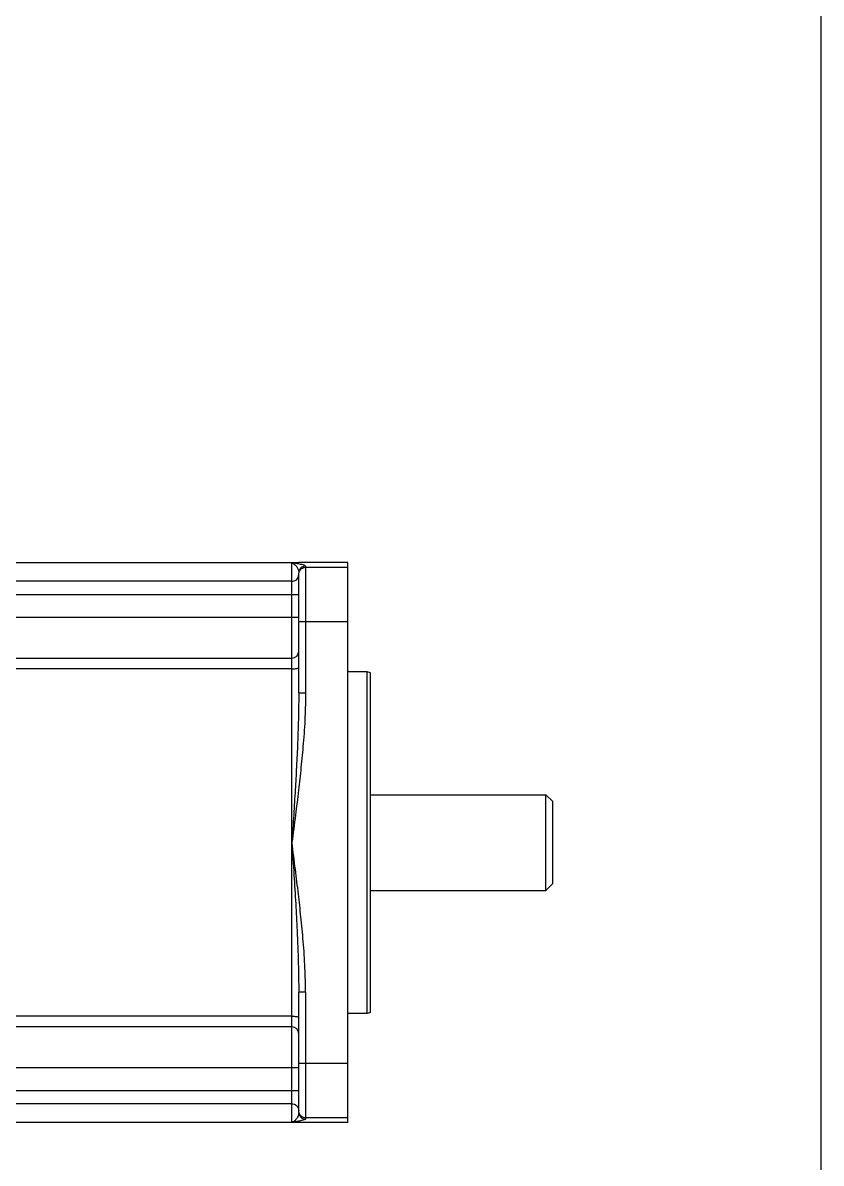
# Model space of a CAD drawing. Header units: millimetres. Extents: x 825 to 4294, y 1031 to 3282.
# Drawn here: x 2304.5 to 2421.4, y 2948.4 to 3115.4 of the extents above; entities that cross this region are included whole.
import ezdxf

# ---------------------------------------------------------------- set-up
doc = ezdxf.new("R2010")
doc.units = ezdxf.units.MM

msp = doc.modelspace()

# ---------------------------------------------------------------- linework, layer by layer
at = {"color": 7, "linetype": 'Continuous'}
for p, q in [((2421.41232, 2688.31632), (2421.41232, 3282.31632)), ((2344.91819, 3036.31193), (2244.11819, 3036.31193)), ((2352.11819, 3036.33825), (2344.91819, 3036.33825)), ((2344.91819, 3036.33825), (2344.91819, 3036.28561)), ((2352.11819, 2954.33825), (2352.11819, 3036.33825)), ((2344.91819, 3017.24716), (2344.91819, 3034.82701)), ((2244.11819, 3022.33825), (2343.91819, 3022.33825)), ((2354.91819, 3020.33825), (2352.11819, 3020.33825)), ((2355.41819, 3020.20428), (2354.91819, 3020.33825)), ((2354.91819, 2970.33825), (2354.91819, 3020.33825)), ((2355.41819, 2970.47263), (2355.41819, 3020.20387)), ((2355.41819, 3002.33825), (2381.11819, 3002.33825)), ((2382.11819, 3001.33825), (2381.11819, 3002.33825)), ((2381.11819, 2988.33825), (2381.11819, 3002.33825)), ((2382.11819, 2989.33825), (2382.11819, 3001.33825)), ((2382.11819, 2989.33825), (2381.11819, 2988.33825)), ((2355.41819, 2988.33825), (2381.11819, 2988.33825)), ((2344.91819, 2955.8495), (2344.91819, 2973.42935)), ((2354.91819, 2970.33825), (2352.11819, 2970.33825)), ((2355.41819, 2970.47223), (2354.91819, 2970.33825)), ((2343.91819, 2968.33825), (2244.11819, 2968.33825)), ((2344.91819, 2954.36458), (2244.11819, 2954.36458)), ((2344.91819, 2954.3909), (2344.91819, 2954.33825)), ((2352.11819, 2954.33825), (2344.91819, 2954.33825))]:
    msp.add_line(p, q, dxfattribs=at)
at = {"color": 9, "linetype": 'Continuous'}
for p, q in [((2344.91819, 3036.28561), (2343.91819, 3036.28561)), ((2343.91819, 2954.3909), (2343.91819, 3036.28561)), ((2345.91819, 3035.82679), (2345.91819, 3017.24716)), ((2345.91819, 3035.64349), (2352.11819, 3035.64349)), ((2343.91819, 3033.58782), (2244.11819, 3033.58782)), ((2344.91819, 3031.63322), (2244.11819, 3031.63322)), ((2241.61788, 3028.33825), (2344.91819, 3028.33825)), ((2352.11819, 3027.64525), (2344.91819, 3027.64525)), ((2343.91819, 3020.76198), (2244.11819, 3020.76198)), ((2344.91819, 3017.24716), (2345.91819, 3017.24716)), ((2345.91819, 2973.42935), (2344.91819, 2973.42935)), ((2345.91819, 2973.42935), (2345.91819, 2954.84972)), ((2343.91819, 2969.91452), (2244.11819, 2969.91452)), ((2344.91819, 2962.33825), (2239.11819, 2962.33825)), ((2344.91819, 2963.03126), (2352.11819, 2963.03126)), ((2244.11819, 2959.04329), (2344.91819, 2959.04329)), ((2343.91819, 2957.08869), (2244.11819, 2957.08869)), ((2343.91819, 2954.3909), (2344.91819, 2954.3909)), ((2352.11819, 2955.03301), (2345.91819, 2955.03301))]:
    msp.add_line(p, q, dxfattribs=at)
at = {"color": 7, "linetype": 'Continuous'}
for centre, start, end in [((2343.91819, 3023.33825), 270, 359.9980443), ((2343.91819, 2967.33825), 0, 90)]:
    msp.add_arc(centre, 1, start, end, dxfattribs=at)
at = {"color": 9, "linetype": 'Continuous'}
for points in [[(2345.91819, 3035.82679), (2345.82918, 3035.90084), (2345.57002, 3035.98329), (2345.15149, 3036.07467), (2344.59062, 3036.17534), (2343.91819, 3036.28561)], [(2343.91819, 3036.28561), (2344.19851, 3036.15264), (2344.42499, 3035.9747), (2344.60384, 3035.77024), (2344.75914, 3035.51119), (2344.8823, 3035.15438), (2344.91819, 3034.82701)], [(2345.91819, 3035.82679), (2345.61016, 3035.77817), (2345.3402, 3035.64287), (2345.11865, 3035.42748), (2344.97068, 3035.14664), (2344.91819, 3034.82701)], [(2344.96714, 3034.95266), (2345.10918, 3035.23137), (2345.33041, 3035.45255), (2345.60918, 3035.59456), (2345.91819, 3035.64349)], [(2343.91819, 3033.58782), (2344.22721, 3033.63565), (2344.50598, 3033.77447), (2344.72721, 3033.99068), (2344.86925, 3034.26312)], [(2344.86925, 3034.26312), (2344.91819, 3034.56508)], [(2344.91819, 3034.64372), (2344.96714, 3034.95266)], [(2343.91819, 3020.76198), (2344.22721, 3020.77235), (2344.50598, 3020.80244), (2344.72721, 3020.84932), (2344.86925, 3020.90838), (2344.91819, 3020.97385)], [(2344.91819, 3017.24716), (2344.8754, 3013.82867), (2344.74845, 3009.94783), (2344.58368, 3006.40551), (2344.40056, 3003.08237), (2344.17847, 2999.42194), (2343.91819, 2995.33825)], [(2345.91819, 3017.24716), (2345.83199, 3013.77055), (2345.57717, 3009.86142), (2345.24706, 3006.31636), (2344.8798, 3002.99919), (2344.43602, 2999.36745), (2343.91819, 2995.33825)], [(2343.91819, 2995.33825), (2344.21995, 2990.58919), (2344.47142, 2986.35486), (2344.67238, 2982.46562), (2344.85486, 2977.65217), (2344.91819, 2973.42935)], [(2345.91819, 2973.42935), (2345.82929, 2976.96349), (2345.57322, 2980.86356), (2345.23631, 2984.4639), (2344.86654, 2987.79035), (2344.42586, 2991.38913), (2343.91819, 2995.33825)], [(2343.91819, 2969.91452), (2344.22721, 2969.90416), (2344.50598, 2969.87406), (2344.72721, 2969.82719), (2344.86925, 2969.76813), (2344.91819, 2969.70267)], [(2343.91819, 2957.08869), (2344.22721, 2957.04086), (2344.50598, 2956.90204), (2344.72721, 2956.68583), (2344.86925, 2956.41339)], [(2344.91819, 2955.8495), (2344.89246, 2955.57244), (2344.8127, 2955.28963), (2344.68406, 2955.02653), (2344.54504, 2954.83091), (2344.36877, 2954.65057), (2344.17723, 2954.51068), (2343.91819, 2954.3909)], [(2344.86925, 2956.41339), (2344.91819, 2956.11139)], [(2344.93056, 2955.8764), (2344.91819, 2956.03279)], [(2344.91819, 2955.8495), (2344.96682, 2955.54153), (2345.10215, 2955.27164), (2345.31759, 2955.05013), (2345.59849, 2954.90219), (2345.91819, 2954.84972)], [(2345.91819, 2955.03301), (2345.60918, 2955.08195), (2345.33041, 2955.22396), (2345.10918, 2955.44514), (2344.96714, 2955.72385), (2344.93056, 2955.8764)], [(2345.91819, 2954.84972), (2345.82922, 2954.77568), (2345.57012, 2954.69324), (2345.15162, 2954.60186), (2344.59073, 2954.50118), (2343.91819, 2954.3909)]]:
    msp.add_spline(points, degree=3, dxfattribs=at)

doc.saveas('drawing.dxf')
